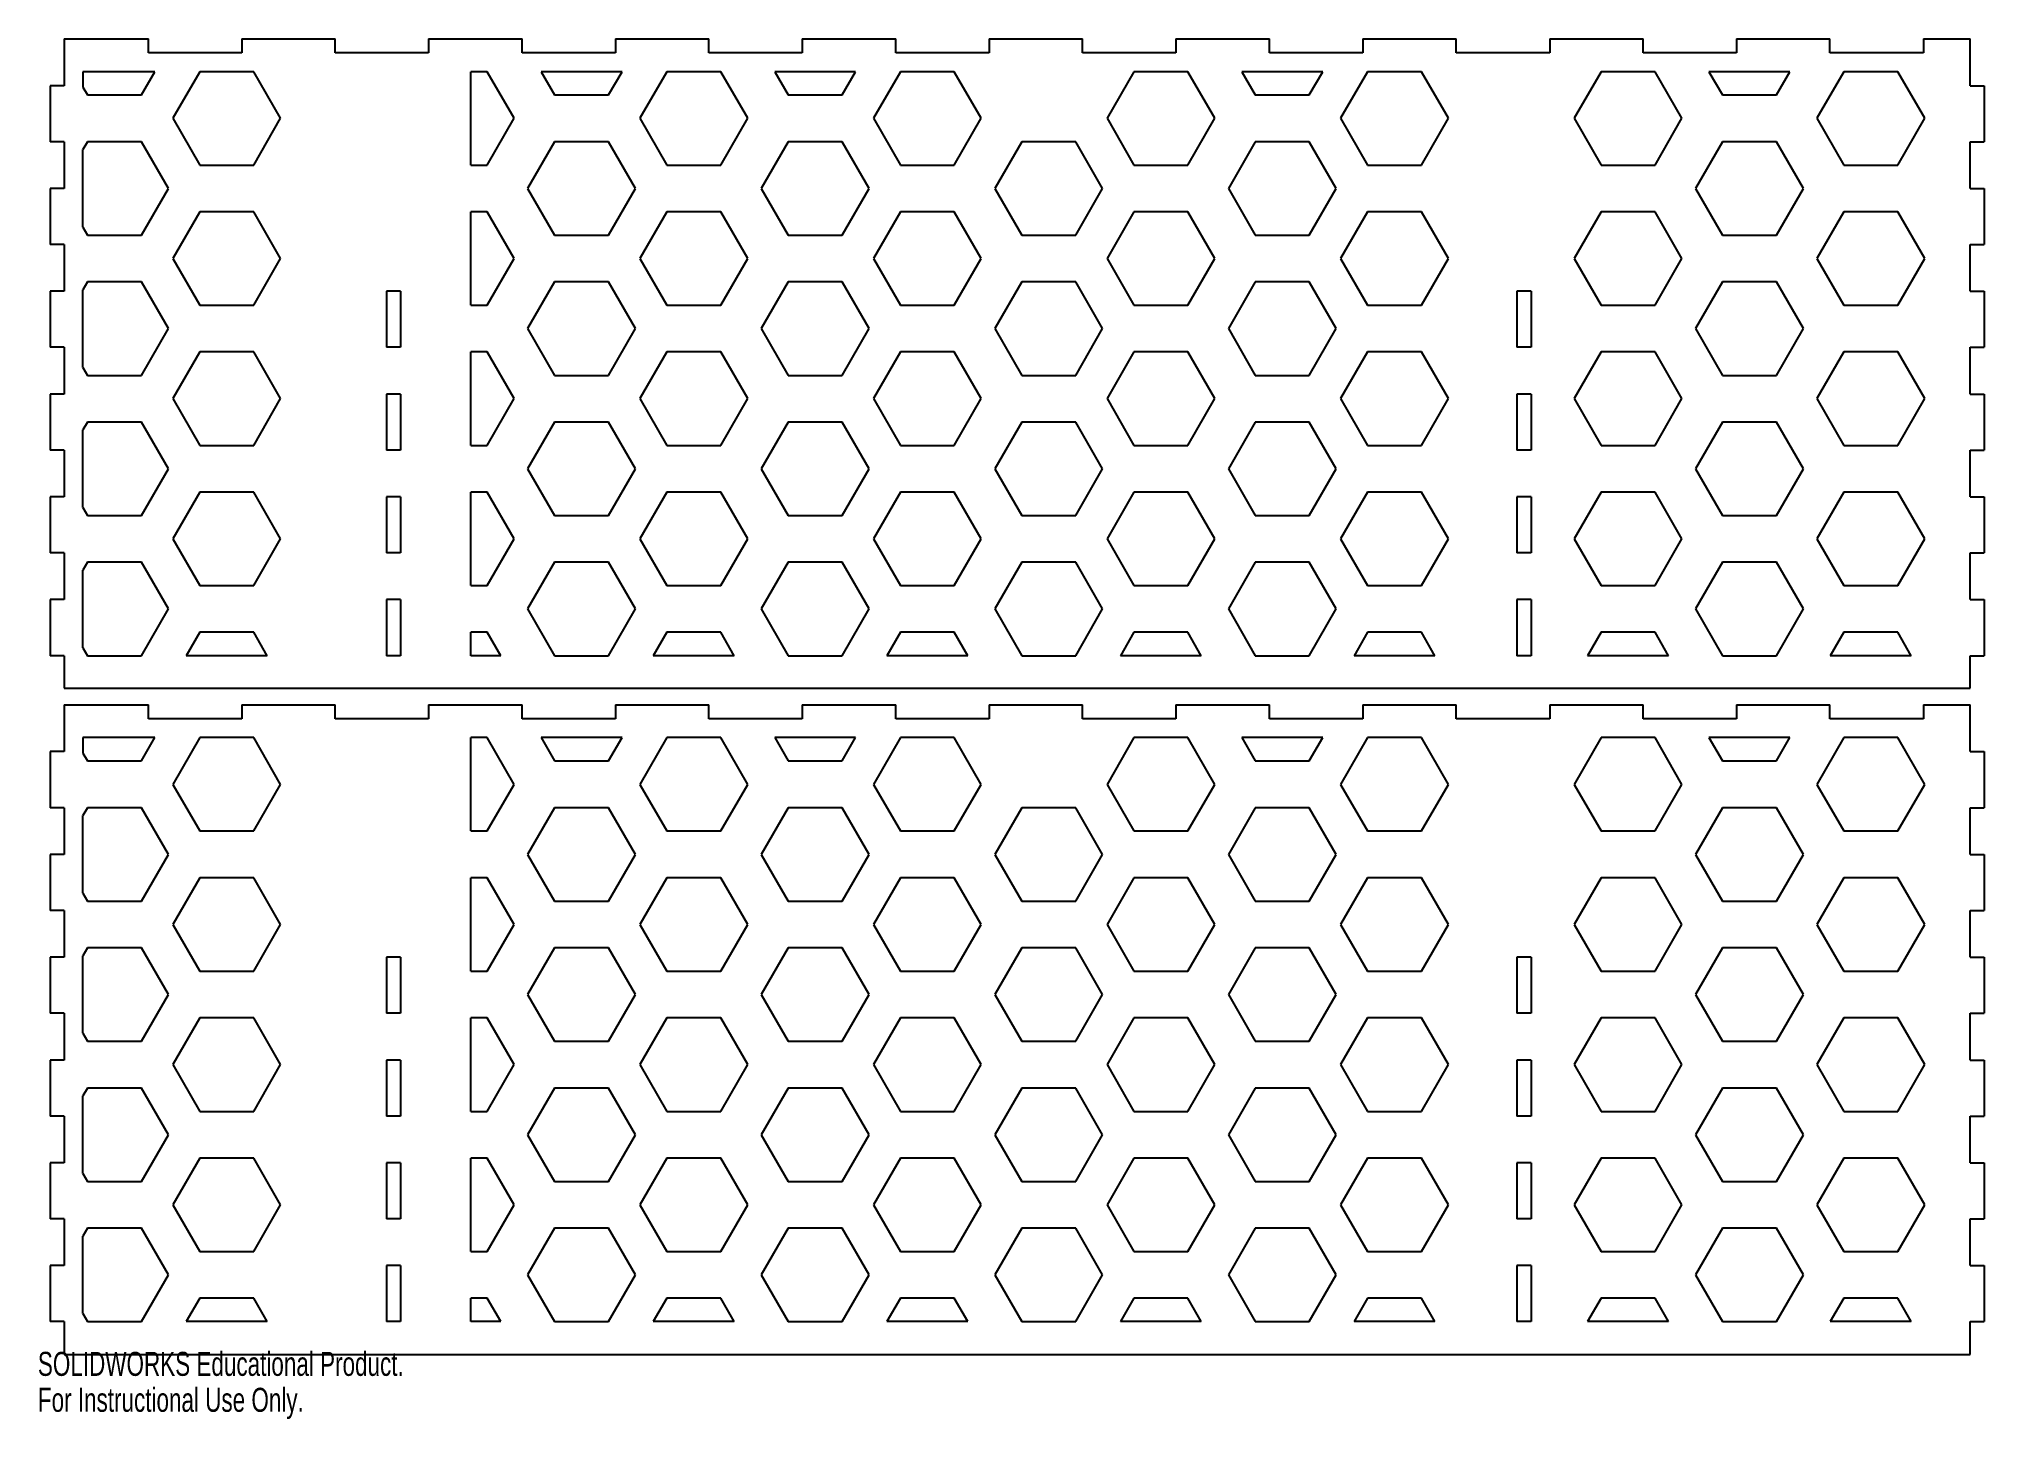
# Model space of a CAD drawing. Header units: inches. Extents: x 0 to 16.4, y 0 to 11.6.
import ezdxf

# ---------------------------------------------------------------- set-up
doc = ezdxf.new("R2010")
doc.units = ezdxf.units.IN
doc.header["$MEASUREMENT"] = 0
doc.styles.add('SLDTEXTSTYLE0', font='TXT', dxfattribs={"width": 0.7})

msp = doc.modelspace()

# ---------------------------------------------------------------- linework, layer by layer
at = {"color": 7, "linetype": 'Continuous', "lineweight": 25}
for p, q in [((0.222, 11.627), (0.222, 11.233)), ((0.222, 11.627), (0.931, 11.627)), ((0.931, 11.509), (0.931, 11.627)), ((1.718, 11.509), (0.931, 11.509)), ((1.718, 11.627), (1.718, 11.509)), ((1.718, 11.627), (2.506, 11.627)), ((2.506, 11.509), (2.506, 11.627)), ((3.293, 11.509), (2.506, 11.509)), ((3.293, 11.627), (3.293, 11.509)), ((3.293, 11.627), (4.081, 11.627)), ((4.081, 11.509), (4.081, 11.627)), ((4.868, 11.509), (4.081, 11.509)), ((4.868, 11.627), (4.868, 11.509)), ((4.868, 11.627), (5.655, 11.627)), ((5.655, 11.509), (5.655, 11.627)), ((6.443, 11.509), (5.655, 11.509)), ((6.443, 11.627), (6.443, 11.509)), ((6.443, 11.627), (7.23, 11.627)), ((7.23, 11.509), (7.23, 11.627)), ((8.018, 11.509), (7.23, 11.509)), ((8.018, 11.627), (8.018, 11.509)), ((8.018, 11.627), (8.805, 11.627)), ((8.805, 11.509), (8.805, 11.627)), ((9.592, 11.509), (8.805, 11.509)), ((9.592, 11.627), (9.592, 11.509)), ((9.592, 11.627), (10.38, 11.627)), ((10.38, 11.509), (10.38, 11.627)), ((11.167, 11.509), (10.38, 11.509)), ((11.167, 11.627), (11.167, 11.509)), ((11.167, 11.627), (11.955, 11.627)), ((11.955, 11.509), (11.955, 11.627)), ((12.742, 11.509), (11.955, 11.509)), ((12.742, 11.627), (12.742, 11.509)), ((12.742, 11.627), (13.529, 11.627)), ((13.529, 11.509), (13.529, 11.627)), ((14.317, 11.509), (13.529, 11.509)), ((14.317, 11.627), (14.317, 11.509)), ((14.317, 11.627), (15.104, 11.627)), ((15.104, 11.509), (15.104, 11.627)), ((15.892, 11.509), (15.104, 11.509)), ((15.892, 11.627), (15.892, 11.509)), ((15.892, 11.627), (16.285, 11.627)), ((16.285, 11.233), (16.285, 11.627)), ((0.987, 11.351), (0.38, 11.351)), ((0.38, 11.351), (0.38, 11.221)), ((0.873, 11.155), (0.987, 11.351)), ((1.364, 11.351), (1.137, 10.958)), ((1.819, 11.351), (1.364, 11.351)), ((2.046, 10.958), (1.819, 11.351)), ((3.787, 11.351), (3.648, 11.351)), ((3.648, 10.564), (3.648, 11.351)), ((4.014, 10.958), (3.787, 11.351)), ((4.242, 11.351), (4.355, 11.155)), ((4.924, 11.351), (4.242, 11.351)), ((4.81, 11.155), (4.924, 11.351)), ((5.301, 11.351), (5.074, 10.958)), ((5.756, 11.351), (5.301, 11.351)), ((5.983, 10.958), (5.756, 11.351)), ((6.21, 11.351), (6.324, 11.155)), ((6.892, 11.351), (6.21, 11.351)), ((6.779, 11.155), (6.892, 11.351)), ((7.27, 11.351), (7.042, 10.958)), ((7.724, 11.351), (7.27, 11.351)), ((7.951, 10.958), (7.724, 11.351)), ((9.238, 11.351), (9.011, 10.958)), ((9.693, 11.351), (9.238, 11.351)), ((9.92, 10.958), (9.693, 11.351)), ((10.829, 11.351), (10.147, 11.351)), ((10.147, 11.351), (10.261, 11.155)), ((10.716, 11.155), (10.829, 11.351)), ((11.207, 11.351), (10.979, 10.958)), ((11.661, 11.351), (11.207, 11.351)), ((11.889, 10.958), (11.661, 11.351)), ((13.175, 11.351), (12.948, 10.958)), ((13.63, 11.351), (13.175, 11.351)), ((13.857, 10.958), (13.63, 11.351)), ((14.084, 11.351), (14.198, 11.155)), ((14.766, 11.351), (14.084, 11.351)), ((14.653, 11.155), (14.766, 11.351)), ((15.221, 11.351), (14.994, 10.958)), ((15.675, 11.351), (15.221, 11.351)), ((15.903, 10.958), (15.675, 11.351)), ((0.104, 11.233), (0.104, 10.761)), ((0.222, 11.233), (0.104, 11.233)), ((0.38, 11.221), (0.418, 11.155)), ((0.418, 11.155), (0.873, 11.155)), ((4.355, 11.155), (4.81, 11.155)), ((6.324, 11.155), (6.779, 11.155)), ((10.261, 11.155), (10.716, 11.155)), ((14.198, 11.155), (14.653, 11.155)), ((16.285, 11.233), (16.403, 11.233)), ((16.403, 11.233), (16.403, 10.761)), ((1.137, 10.958), (1.364, 10.564)), ((1.819, 10.564), (2.046, 10.958)), ((3.787, 10.564), (4.014, 10.958)), ((5.074, 10.958), (5.301, 10.564)), ((5.756, 10.564), (5.983, 10.958)), ((7.042, 10.958), (7.27, 10.564)), ((7.724, 10.564), (7.951, 10.958)), ((9.011, 10.958), (9.238, 10.564)), ((9.693, 10.564), (9.92, 10.958)), ((10.979, 10.958), (11.207, 10.564)), ((11.661, 10.564), (11.889, 10.958)), ((12.948, 10.958), (13.175, 10.564)), ((13.63, 10.564), (13.857, 10.958)), ((14.994, 10.958), (15.221, 10.564)), ((15.675, 10.564), (15.903, 10.958)), ((0.222, 10.761), (0.104, 10.761)), ((0.222, 10.761), (0.222, 10.367)), ((0.418, 10.761), (0.38, 10.694)), ((0.38, 10.04), (0.38, 10.694)), ((0.873, 10.761), (0.418, 10.761)), ((1.1, 10.367), (0.873, 10.761)), ((4.355, 10.761), (4.128, 10.367)), ((4.81, 10.761), (4.355, 10.761)), ((5.037, 10.367), (4.81, 10.761)), ((6.324, 10.761), (6.097, 10.367)), ((6.779, 10.761), (6.324, 10.761)), ((7.006, 10.367), (6.779, 10.761)), ((8.292, 10.761), (8.065, 10.367)), ((8.747, 10.761), (8.292, 10.761)), ((8.974, 10.367), (8.747, 10.761)), ((10.261, 10.761), (10.034, 10.367)), ((10.716, 10.761), (10.261, 10.761)), ((10.943, 10.367), (10.716, 10.761)), ((14.198, 10.761), (13.971, 10.367)), ((14.653, 10.761), (14.198, 10.761)), ((14.88, 10.367), (14.653, 10.761)), ((16.285, 10.761), (16.403, 10.761)), ((16.285, 10.367), (16.285, 10.761)), ((1.364, 10.564), (1.819, 10.564)), ((3.648, 10.564), (3.787, 10.564)), ((5.301, 10.564), (5.756, 10.564)), ((7.27, 10.564), (7.724, 10.564)), ((9.238, 10.564), (9.693, 10.564)), ((11.207, 10.564), (11.661, 10.564)), ((13.175, 10.564), (13.63, 10.564)), ((15.221, 10.564), (15.675, 10.564)), ((0.104, 10.367), (0.104, 9.895)), ((0.222, 10.367), (0.104, 10.367)), ((0.873, 9.974), (1.1, 10.367)), ((4.128, 10.367), (4.355, 9.974)), ((4.81, 9.974), (5.037, 10.367)), ((6.097, 10.367), (6.324, 9.974)), ((6.779, 9.974), (7.006, 10.367)), ((8.065, 10.367), (8.292, 9.974)), ((8.747, 9.974), (8.974, 10.367)), ((10.034, 10.367), (10.261, 9.974)), ((10.716, 9.974), (10.943, 10.367)), ((13.971, 10.367), (14.198, 9.974)), ((14.653, 9.974), (14.88, 10.367)), ((16.285, 10.367), (16.403, 10.367)), ((16.403, 10.367), (16.403, 9.895)), ((1.364, 10.17), (1.137, 9.777)), ((1.819, 10.17), (1.364, 10.17)), ((2.046, 9.777), (1.819, 10.17)), ((3.787, 10.17), (3.648, 10.17)), ((3.648, 9.383), (3.648, 10.17)), ((4.014, 9.777), (3.787, 10.17)), ((5.301, 10.17), (5.074, 9.777)), ((5.756, 10.17), (5.301, 10.17)), ((5.983, 9.777), (5.756, 10.17)), ((7.27, 10.17), (7.042, 9.777)), ((7.724, 10.17), (7.27, 10.17)), ((7.951, 9.777), (7.724, 10.17)), ((9.238, 10.17), (9.011, 9.777)), ((9.693, 10.17), (9.238, 10.17)), ((9.92, 9.777), (9.693, 10.17)), ((11.207, 10.17), (10.979, 9.777)), ((11.661, 10.17), (11.207, 10.17)), ((11.889, 9.777), (11.661, 10.17)), ((13.175, 10.17), (12.948, 9.777)), ((13.63, 10.17), (13.175, 10.17)), ((13.857, 9.777), (13.63, 10.17)), ((15.221, 10.17), (14.994, 9.777)), ((15.675, 10.17), (15.221, 10.17)), ((15.903, 9.777), (15.675, 10.17)), ((0.38, 10.04), (0.418, 9.974)), ((0.222, 9.895), (0.104, 9.895)), ((0.222, 9.895), (0.222, 9.501)), ((0.418, 9.974), (0.873, 9.974)), ((4.355, 9.974), (4.81, 9.974)), ((6.324, 9.974), (6.779, 9.974)), ((8.292, 9.974), (8.747, 9.974)), ((10.261, 9.974), (10.716, 9.974)), ((14.198, 9.974), (14.653, 9.974)), ((16.285, 9.895), (16.403, 9.895)), ((16.285, 9.501), (16.285, 9.895)), ((1.137, 9.777), (1.364, 9.383)), ((1.819, 9.383), (2.046, 9.777)), ((3.787, 9.383), (4.014, 9.777)), ((5.074, 9.777), (5.301, 9.383)), ((5.756, 9.383), (5.983, 9.777)), ((7.042, 9.777), (7.27, 9.383)), ((7.724, 9.383), (7.951, 9.777)), ((9.011, 9.777), (9.238, 9.383)), ((9.693, 9.383), (9.92, 9.777)), ((10.979, 9.777), (11.207, 9.383)), ((11.661, 9.383), (11.889, 9.777)), ((12.948, 9.777), (13.175, 9.383)), ((13.63, 9.383), (13.857, 9.777)), ((14.994, 9.777), (15.221, 9.383)), ((15.675, 9.383), (15.903, 9.777)), ((0.418, 9.58), (0.38, 9.513)), ((0.38, 8.859), (0.38, 9.513)), ((0.873, 9.58), (0.418, 9.58)), ((1.1, 9.186), (0.873, 9.58)), ((4.355, 9.58), (4.128, 9.186)), ((4.81, 9.58), (4.355, 9.58)), ((5.037, 9.186), (4.81, 9.58)), ((6.324, 9.58), (6.097, 9.186)), ((6.779, 9.58), (6.324, 9.58)), ((7.006, 9.186), (6.779, 9.58)), ((8.292, 9.58), (8.065, 9.186)), ((8.747, 9.58), (8.292, 9.58)), ((8.974, 9.186), (8.747, 9.58)), ((10.261, 9.58), (10.034, 9.186)), ((10.716, 9.58), (10.261, 9.58)), ((10.943, 9.186), (10.716, 9.58)), ((14.198, 9.58), (13.971, 9.186)), ((14.653, 9.58), (14.198, 9.58)), ((14.88, 9.186), (14.653, 9.58)), ((0.104, 9.501), (0.104, 9.029)), ((0.222, 9.501), (0.104, 9.501)), ((1.364, 9.383), (1.819, 9.383)), ((3.057, 9.501), (2.939, 9.501)), ((2.939, 9.501), (2.939, 9.029)), ((3.057, 9.501), (3.057, 9.029)), ((3.648, 9.383), (3.787, 9.383)), ((5.301, 9.383), (5.756, 9.383)), ((7.27, 9.383), (7.724, 9.383)), ((9.238, 9.383), (9.693, 9.383)), ((11.207, 9.383), (11.661, 9.383)), ((12.466, 9.501), (12.466, 9.029)), ((12.585, 9.501), (12.466, 9.501)), ((12.585, 9.501), (12.585, 9.029)), ((13.175, 9.383), (13.63, 9.383)), ((15.221, 9.383), (15.675, 9.383)), ((16.285, 9.501), (16.403, 9.501)), ((16.403, 9.501), (16.403, 9.029)), ((0.873, 8.792), (1.1, 9.186)), ((4.128, 9.186), (4.355, 8.792)), ((4.81, 8.792), (5.037, 9.186)), ((6.097, 9.186), (6.324, 8.792)), ((6.779, 8.792), (7.006, 9.186)), ((8.065, 9.186), (8.292, 8.792)), ((8.747, 8.792), (8.974, 9.186)), ((10.034, 9.186), (10.261, 8.792)), ((10.716, 8.792), (10.943, 9.186)), ((13.971, 9.186), (14.198, 8.792)), ((14.653, 8.792), (14.88, 9.186)), ((0.222, 9.029), (0.104, 9.029)), ((0.222, 9.029), (0.222, 8.635)), ((3.057, 9.029), (2.939, 9.029)), ((12.585, 9.029), (12.466, 9.029)), ((16.285, 9.029), (16.403, 9.029)), ((16.285, 8.635), (16.285, 9.029)), ((0.38, 8.859), (0.418, 8.792)), ((1.364, 8.989), (1.137, 8.596)), ((1.819, 8.989), (1.364, 8.989)), ((2.046, 8.596), (1.819, 8.989)), ((3.787, 8.989), (3.648, 8.989)), ((3.648, 8.202), (3.648, 8.989)), ((4.014, 8.596), (3.787, 8.989)), ((5.301, 8.989), (5.074, 8.596)), ((5.756, 8.989), (5.301, 8.989)), ((5.983, 8.596), (5.756, 8.989)), ((7.27, 8.989), (7.042, 8.596)), ((7.724, 8.989), (7.27, 8.989)), ((7.951, 8.596), (7.724, 8.989)), ((9.238, 8.989), (9.011, 8.596)), ((9.693, 8.989), (9.238, 8.989)), ((9.92, 8.596), (9.693, 8.989)), ((11.207, 8.989), (10.979, 8.596)), ((11.661, 8.989), (11.207, 8.989)), ((11.889, 8.596), (11.661, 8.989)), ((13.175, 8.989), (12.948, 8.596)), ((13.63, 8.989), (13.175, 8.989)), ((13.857, 8.596), (13.63, 8.989)), ((15.221, 8.989), (14.994, 8.596)), ((15.675, 8.989), (15.221, 8.989)), ((15.903, 8.596), (15.675, 8.989)), ((0.418, 8.792), (0.873, 8.792)), ((4.355, 8.792), (4.81, 8.792)), ((6.324, 8.792), (6.779, 8.792)), ((8.292, 8.792), (8.747, 8.792)), ((10.261, 8.792), (10.716, 8.792)), ((14.198, 8.792), (14.653, 8.792)), ((0.104, 8.635), (0.104, 8.162)), ((0.222, 8.635), (0.104, 8.635)), ((1.137, 8.596), (1.364, 8.202)), ((1.819, 8.202), (2.046, 8.596)), ((3.057, 8.635), (2.939, 8.635)), ((2.939, 8.635), (2.939, 8.162)), ((3.057, 8.635), (3.057, 8.162)), ((3.787, 8.202), (4.014, 8.596)), ((5.074, 8.596), (5.301, 8.202)), ((5.756, 8.202), (5.983, 8.596)), ((7.042, 8.596), (7.27, 8.202)), ((7.724, 8.202), (7.951, 8.596)), ((9.011, 8.596), (9.238, 8.202)), ((9.693, 8.202), (9.92, 8.596)), ((10.979, 8.596), (11.207, 8.202)), ((11.661, 8.202), (11.889, 8.596)), ((12.466, 8.635), (12.466, 8.162)), ((12.585, 8.635), (12.466, 8.635)), ((12.585, 8.635), (12.585, 8.162)), ((12.948, 8.596), (13.175, 8.202)), ((13.63, 8.202), (13.857, 8.596)), ((14.994, 8.596), (15.221, 8.202)), ((15.675, 8.202), (15.903, 8.596)), ((16.285, 8.635), (16.403, 8.635)), ((16.403, 8.635), (16.403, 8.162)), ((0.418, 8.399), (0.38, 8.332)), ((0.873, 8.399), (0.418, 8.399)), ((1.1, 8.005), (0.873, 8.399)), ((4.355, 8.399), (4.128, 8.005)), ((4.81, 8.399), (4.355, 8.399)), ((5.037, 8.005), (4.81, 8.399)), ((6.324, 8.399), (6.097, 8.005)), ((6.779, 8.399), (6.324, 8.399)), ((7.006, 8.005), (6.779, 8.399)), ((8.292, 8.399), (8.065, 8.005)), ((8.747, 8.399), (8.292, 8.399)), ((8.974, 8.005), (8.747, 8.399)), ((10.261, 8.399), (10.034, 8.005)), ((10.716, 8.399), (10.261, 8.399)), ((10.943, 8.005), (10.716, 8.399)), ((14.198, 8.399), (13.971, 8.005)), ((14.653, 8.399), (14.198, 8.399)), ((14.88, 8.005), (14.653, 8.399)), ((0.38, 7.678), (0.38, 8.332)), ((1.364, 8.202), (1.819, 8.202)), ((3.648, 8.202), (3.787, 8.202)), ((5.301, 8.202), (5.756, 8.202)), ((7.27, 8.202), (7.724, 8.202)), ((9.238, 8.202), (9.693, 8.202)), ((11.207, 8.202), (11.661, 8.202)), ((13.175, 8.202), (13.63, 8.202)), ((15.221, 8.202), (15.675, 8.202)), ((0.222, 8.162), (0.104, 8.162)), ((0.222, 8.162), (0.222, 7.769)), ((3.057, 8.162), (2.939, 8.162)), ((12.585, 8.162), (12.466, 8.162)), ((16.285, 8.162), (16.403, 8.162)), ((16.285, 7.769), (16.285, 8.162)), ((0.873, 7.611), (1.1, 8.005)), ((4.128, 8.005), (4.355, 7.611)), ((4.81, 7.611), (5.037, 8.005)), ((6.097, 8.005), (6.324, 7.611)), ((6.779, 7.611), (7.006, 8.005)), ((8.065, 8.005), (8.292, 7.611)), ((8.747, 7.611), (8.974, 8.005)), ((10.034, 8.005), (10.261, 7.611)), ((10.716, 7.611), (10.943, 8.005)), ((13.971, 8.005), (14.198, 7.611)), ((14.653, 7.611), (14.88, 8.005)), ((0.104, 7.769), (0.104, 7.296)), ((0.222, 7.769), (0.104, 7.769)), ((1.364, 7.808), (1.137, 7.414)), ((1.819, 7.808), (1.364, 7.808)), ((2.046, 7.414), (1.819, 7.808)), ((3.057, 7.769), (2.939, 7.769)), ((2.939, 7.769), (2.939, 7.296)), ((3.057, 7.769), (3.057, 7.296)), ((3.787, 7.808), (3.648, 7.808)), ((3.648, 7.021), (3.648, 7.808)), ((4.014, 7.414), (3.787, 7.808)), ((5.301, 7.808), (5.074, 7.414)), ((5.756, 7.808), (5.301, 7.808)), ((5.983, 7.414), (5.756, 7.808)), ((7.27, 7.808), (7.042, 7.414)), ((7.724, 7.808), (7.27, 7.808)), ((7.951, 7.414), (7.724, 7.808)), ((9.238, 7.808), (9.011, 7.414)), ((9.693, 7.808), (9.238, 7.808)), ((9.92, 7.414), (9.693, 7.808)), ((11.207, 7.808), (10.979, 7.414)), ((11.661, 7.808), (11.207, 7.808)), ((11.889, 7.414), (11.661, 7.808)), ((12.466, 7.769), (12.466, 7.296)), ((12.585, 7.769), (12.466, 7.769)), ((12.585, 7.769), (12.585, 7.296)), ((13.175, 7.808), (12.948, 7.414)), ((13.63, 7.808), (13.175, 7.808)), ((13.857, 7.414), (13.63, 7.808)), ((15.221, 7.808), (14.994, 7.414)), ((15.675, 7.808), (15.221, 7.808)), ((15.903, 7.414), (15.675, 7.808)), ((16.285, 7.769), (16.403, 7.769)), ((16.403, 7.769), (16.403, 7.296)), ((0.38, 7.678), (0.418, 7.611)), ((0.418, 7.611), (0.873, 7.611)), ((4.355, 7.611), (4.81, 7.611)), ((6.324, 7.611), (6.779, 7.611)), ((8.292, 7.611), (8.747, 7.611)), ((10.261, 7.611), (10.716, 7.611)), ((14.198, 7.611), (14.653, 7.611)), ((1.137, 7.414), (1.364, 7.021)), ((1.819, 7.021), (2.046, 7.414)), ((3.787, 7.021), (4.014, 7.414)), ((5.074, 7.414), (5.301, 7.021)), ((5.756, 7.021), (5.983, 7.414)), ((7.042, 7.414), (7.27, 7.021)), ((7.724, 7.021), (7.951, 7.414)), ((9.011, 7.414), (9.238, 7.021)), ((9.693, 7.021), (9.92, 7.414)), ((10.979, 7.414), (11.207, 7.021)), ((11.661, 7.021), (11.889, 7.414)), ((12.948, 7.414), (13.175, 7.021)), ((13.63, 7.021), (13.857, 7.414)), ((14.994, 7.414), (15.221, 7.021)), ((15.675, 7.021), (15.903, 7.414)), ((0.222, 7.296), (0.104, 7.296)), ((0.222, 7.296), (0.222, 6.903)), ((0.418, 7.218), (0.38, 7.151)), ((0.873, 7.218), (0.418, 7.218)), ((1.1, 6.824), (0.873, 7.218)), ((3.057, 7.296), (2.939, 7.296)), ((4.355, 7.218), (4.128, 6.824)), ((4.81, 7.218), (4.355, 7.218)), ((5.037, 6.824), (4.81, 7.218)), ((6.324, 7.218), (6.097, 6.824)), ((6.779, 7.218), (6.324, 7.218)), ((7.006, 6.824), (6.779, 7.218)), ((8.292, 7.218), (8.065, 6.824)), ((8.747, 7.218), (8.292, 7.218)), ((8.974, 6.824), (8.747, 7.218)), ((10.261, 7.218), (10.034, 6.824)), ((10.716, 7.218), (10.261, 7.218)), ((10.943, 6.824), (10.716, 7.218)), ((12.585, 7.296), (12.466, 7.296)), ((14.198, 7.218), (13.971, 6.824)), ((14.653, 7.218), (14.198, 7.218)), ((14.88, 6.824), (14.653, 7.218)), ((16.285, 7.296), (16.403, 7.296)), ((16.285, 6.903), (16.285, 7.296)), ((0.38, 6.497), (0.38, 7.151)), ((0.104, 6.903), (0.104, 6.43)), ((0.222, 6.903), (0.104, 6.903)), ((1.364, 7.021), (1.819, 7.021)), ((3.057, 6.903), (2.939, 6.903)), ((2.939, 6.903), (2.939, 6.43)), ((3.057, 6.903), (3.057, 6.43)), ((3.648, 7.021), (3.787, 7.021)), ((5.301, 7.021), (5.756, 7.021)), ((7.27, 7.021), (7.724, 7.021)), ((9.238, 7.021), (9.693, 7.021)), ((11.207, 7.021), (11.661, 7.021)), ((12.466, 6.903), (12.466, 6.43)), ((12.585, 6.903), (12.466, 6.903)), ((12.585, 6.903), (12.585, 6.43)), ((13.175, 7.021), (13.63, 7.021)), ((15.221, 7.021), (15.675, 7.021)), ((16.285, 6.903), (16.403, 6.903)), ((16.403, 6.903), (16.403, 6.43)), ((0.873, 6.43), (1.1, 6.824)), ((4.128, 6.824), (4.355, 6.43)), ((4.81, 6.43), (5.037, 6.824)), ((6.097, 6.824), (6.324, 6.43)), ((6.779, 6.43), (7.006, 6.824)), ((8.065, 6.824), (8.292, 6.43)), ((8.747, 6.43), (8.974, 6.824)), ((10.034, 6.824), (10.261, 6.43)), ((10.716, 6.43), (10.943, 6.824)), ((13.971, 6.824), (14.198, 6.43)), ((14.653, 6.43), (14.88, 6.824)), ((1.364, 6.627), (1.25, 6.43)), ((1.819, 6.627), (1.364, 6.627)), ((1.932, 6.43), (1.819, 6.627)), ((3.787, 6.627), (3.648, 6.627)), ((3.648, 6.43), (3.648, 6.627)), ((3.901, 6.43), (3.787, 6.627)), ((5.301, 6.627), (5.187, 6.43)), ((5.756, 6.627), (5.301, 6.627)), ((5.869, 6.43), (5.756, 6.627)), ((7.27, 6.627), (7.156, 6.43)), ((7.724, 6.627), (7.27, 6.627)), ((7.838, 6.43), (7.724, 6.627)), ((9.238, 6.627), (9.124, 6.43)), ((9.693, 6.627), (9.238, 6.627)), ((9.806, 6.43), (9.693, 6.627)), ((11.207, 6.627), (11.093, 6.43)), ((11.661, 6.627), (11.207, 6.627)), ((11.775, 6.43), (11.661, 6.627)), ((13.175, 6.627), (13.061, 6.43)), ((13.63, 6.627), (13.175, 6.627)), ((13.743, 6.43), (13.63, 6.627)), ((15.221, 6.627), (15.107, 6.43)), ((15.675, 6.627), (15.221, 6.627)), ((15.789, 6.43), (15.675, 6.627)), ((0.222, 6.43), (0.104, 6.43)), ((0.222, 6.43), (0.222, 6.155)), ((0.38, 6.497), (0.418, 6.43)), ((0.418, 6.43), (0.873, 6.43)), ((1.932, 6.43), (1.25, 6.43)), ((3.057, 6.43), (2.939, 6.43)), ((3.901, 6.43), (3.648, 6.43)), ((4.355, 6.43), (4.81, 6.43)), ((5.869, 6.43), (5.187, 6.43)), ((6.324, 6.43), (6.779, 6.43)), ((7.838, 6.43), (7.156, 6.43)), ((8.292, 6.43), (8.747, 6.43)), ((9.806, 6.43), (9.124, 6.43)), ((10.261, 6.43), (10.716, 6.43)), ((11.775, 6.43), (11.093, 6.43)), ((12.585, 6.43), (12.466, 6.43)), ((13.743, 6.43), (13.061, 6.43)), ((14.198, 6.43), (14.653, 6.43)), ((15.789, 6.43), (15.107, 6.43)), ((16.285, 6.43), (16.403, 6.43)), ((16.285, 6.155), (16.285, 6.43)), ((0.222, 6.155), (16.285, 6.155)), ((0.222, 6.016), (0.222, 5.622)), ((0.222, 6.016), (0.931, 6.016)), ((0.931, 5.897), (0.931, 6.016)), ((1.718, 6.016), (1.718, 5.897)), ((1.718, 6.016), (2.506, 6.016)), ((2.506, 5.897), (2.506, 6.016)), ((3.293, 6.016), (3.293, 5.897)), ((3.293, 6.016), (4.081, 6.016)), ((4.081, 5.897), (4.081, 6.016)), ((4.868, 6.016), (4.868, 5.897)), ((4.868, 6.016), (5.655, 6.016)), ((5.655, 5.897), (5.655, 6.016)), ((6.443, 6.016), (6.443, 5.897)), ((6.443, 6.016), (7.23, 6.016)), ((7.23, 5.897), (7.23, 6.016)), ((8.018, 6.016), (8.018, 5.897)), ((8.018, 6.016), (8.805, 6.016)), ((8.805, 5.897), (8.805, 6.016)), ((9.592, 6.016), (9.592, 5.897)), ((9.592, 6.016), (10.38, 6.016)), ((10.38, 5.897), (10.38, 6.016)), ((11.167, 6.016), (11.167, 5.897)), ((11.167, 6.016), (11.955, 6.016)), ((11.955, 5.897), (11.955, 6.016)), ((12.742, 6.016), (12.742, 5.897)), ((12.742, 6.016), (13.529, 6.016)), ((13.529, 5.897), (13.529, 6.016)), ((14.317, 6.016), (14.317, 5.897)), ((14.317, 6.016), (15.104, 6.016)), ((15.104, 5.897), (15.104, 6.016)), ((15.892, 6.016), (15.892, 5.897)), ((15.892, 6.016), (16.285, 6.016)), ((16.285, 5.622), (16.285, 6.016)), ((0.987, 5.74), (0.38, 5.74)), ((0.38, 5.74), (0.38, 5.61)), ((0.873, 5.543), (0.987, 5.74)), ((1.718, 5.897), (0.931, 5.897)), ((1.364, 5.74), (1.137, 5.346)), ((1.819, 5.74), (1.364, 5.74)), ((2.046, 5.346), (1.819, 5.74)), ((3.293, 5.897), (2.506, 5.897)), ((3.787, 5.74), (3.648, 5.74)), ((3.648, 4.953), (3.648, 5.74)), ((4.014, 5.346), (3.787, 5.74)), ((4.868, 5.897), (4.081, 5.897)), ((4.242, 5.74), (4.355, 5.543)), ((4.924, 5.74), (4.242, 5.74)), ((4.81, 5.543), (4.924, 5.74)), ((5.301, 5.74), (5.074, 5.346)), ((5.756, 5.74), (5.301, 5.74)), ((6.443, 5.897), (5.655, 5.897)), ((5.983, 5.346), (5.756, 5.74)), ((6.21, 5.74), (6.324, 5.543)), ((6.892, 5.74), (6.21, 5.74)), ((6.779, 5.543), (6.892, 5.74)), ((7.27, 5.74), (7.042, 5.346)), ((8.018, 5.897), (7.23, 5.897)), ((7.724, 5.74), (7.27, 5.74)), ((7.951, 5.346), (7.724, 5.74)), ((9.592, 5.897), (8.805, 5.897)), ((9.238, 5.74), (9.011, 5.346)), ((9.693, 5.74), (9.238, 5.74)), ((9.92, 5.346), (9.693, 5.74)), ((10.829, 5.74), (10.147, 5.74)), ((10.147, 5.74), (10.261, 5.543)), ((11.167, 5.897), (10.38, 5.897)), ((10.716, 5.543), (10.829, 5.74)), ((11.207, 5.74), (10.979, 5.346)), ((11.661, 5.74), (11.207, 5.74)), ((11.889, 5.346), (11.661, 5.74)), ((12.742, 5.897), (11.955, 5.897)), ((13.175, 5.74), (12.948, 5.346)), ((13.63, 5.74), (13.175, 5.74)), ((14.317, 5.897), (13.529, 5.897)), ((13.857, 5.346), (13.63, 5.74)), ((14.084, 5.74), (14.198, 5.543)), ((14.766, 5.74), (14.084, 5.74)), ((14.653, 5.543), (14.766, 5.74)), ((15.221, 5.74), (14.994, 5.346)), ((15.892, 5.897), (15.104, 5.897)), ((15.675, 5.74), (15.221, 5.74)), ((15.903, 5.346), (15.675, 5.74)), ((0.104, 5.622), (0.104, 5.149)), ((0.222, 5.622), (0.104, 5.622)), ((0.38, 5.61), (0.418, 5.543)), ((16.285, 5.622), (16.403, 5.622)), ((16.403, 5.622), (16.403, 5.149)), ((0.418, 5.543), (0.873, 5.543)), ((4.355, 5.543), (4.81, 5.543)), ((6.324, 5.543), (6.779, 5.543)), ((10.261, 5.543), (10.716, 5.543)), ((14.198, 5.543), (14.653, 5.543)), ((1.137, 5.346), (1.364, 4.953)), ((1.819, 4.953), (2.046, 5.346)), ((3.787, 4.953), (4.014, 5.346)), ((5.074, 5.346), (5.301, 4.953)), ((5.756, 4.953), (5.983, 5.346)), ((7.042, 5.346), (7.27, 4.953)), ((7.724, 4.953), (7.951, 5.346)), ((9.011, 5.346), (9.238, 4.953)), ((9.693, 4.953), (9.92, 5.346)), ((10.979, 5.346), (11.207, 4.953)), ((11.661, 4.953), (11.889, 5.346)), ((12.948, 5.346), (13.175, 4.953)), ((13.63, 4.953), (13.857, 5.346)), ((14.994, 5.346), (15.221, 4.953)), ((15.675, 4.953), (15.903, 5.346)), ((0.222, 5.149), (0.104, 5.149)), ((0.222, 5.149), (0.222, 4.756)), ((0.418, 5.149), (0.38, 5.083)), ((0.38, 4.429), (0.38, 5.083)), ((0.873, 5.149), (0.418, 5.149)), ((1.1, 4.756), (0.873, 5.149)), ((4.355, 5.149), (4.128, 4.756)), ((4.81, 5.149), (4.355, 5.149)), ((5.037, 4.756), (4.81, 5.149)), ((6.324, 5.149), (6.097, 4.756)), ((6.779, 5.149), (6.324, 5.149)), ((7.006, 4.756), (6.779, 5.149)), ((8.292, 5.149), (8.065, 4.756)), ((8.747, 5.149), (8.292, 5.149)), ((8.974, 4.756), (8.747, 5.149)), ((10.261, 5.149), (10.034, 4.756)), ((10.716, 5.149), (10.261, 5.149)), ((10.943, 4.756), (10.716, 5.149)), ((14.198, 5.149), (13.971, 4.756)), ((14.653, 5.149), (14.198, 5.149)), ((14.88, 4.756), (14.653, 5.149)), ((16.285, 5.149), (16.403, 5.149)), ((16.285, 4.756), (16.285, 5.149)), ((1.364, 4.953), (1.819, 4.953)), ((3.648, 4.953), (3.787, 4.953)), ((5.301, 4.953), (5.756, 4.953)), ((7.27, 4.953), (7.724, 4.953)), ((9.238, 4.953), (9.693, 4.953)), ((11.207, 4.953), (11.661, 4.953)), ((13.175, 4.953), (13.63, 4.953)), ((15.221, 4.953), (15.675, 4.953)), ((0.104, 4.756), (0.104, 4.283)), ((0.222, 4.756), (0.104, 4.756)), ((0.873, 4.362), (1.1, 4.756)), ((4.128, 4.756), (4.355, 4.362)), ((4.81, 4.362), (5.037, 4.756)), ((6.097, 4.756), (6.324, 4.362)), ((6.779, 4.362), (7.006, 4.756)), ((8.065, 4.756), (8.292, 4.362)), ((8.747, 4.362), (8.974, 4.756)), ((10.034, 4.756), (10.261, 4.362)), ((10.716, 4.362), (10.943, 4.756)), ((13.971, 4.756), (14.198, 4.362)), ((14.653, 4.362), (14.88, 4.756)), ((16.285, 4.756), (16.403, 4.756)), ((16.403, 4.756), (16.403, 4.283)), ((0.38, 4.429), (0.418, 4.362)), ((1.364, 4.559), (1.137, 4.165)), ((1.819, 4.559), (1.364, 4.559)), ((2.046, 4.165), (1.819, 4.559)), ((3.787, 4.559), (3.648, 4.559)), ((3.648, 3.772), (3.648, 4.559)), ((4.014, 4.165), (3.787, 4.559)), ((5.301, 4.559), (5.074, 4.165)), ((5.756, 4.559), (5.301, 4.559)), ((5.983, 4.165), (5.756, 4.559)), ((7.27, 4.559), (7.042, 4.165)), ((7.724, 4.559), (7.27, 4.559)), ((7.951, 4.165), (7.724, 4.559)), ((9.238, 4.559), (9.011, 4.165)), ((9.693, 4.559), (9.238, 4.559)), ((9.92, 4.165), (9.693, 4.559)), ((11.207, 4.559), (10.979, 4.165)), ((11.661, 4.559), (11.207, 4.559)), ((11.889, 4.165), (11.661, 4.559)), ((13.175, 4.559), (12.948, 4.165)), ((13.63, 4.559), (13.175, 4.559)), ((13.857, 4.165), (13.63, 4.559)), ((15.221, 4.559), (14.994, 4.165)), ((15.675, 4.559), (15.221, 4.559)), ((15.903, 4.165), (15.675, 4.559)), ((0.222, 4.283), (0.104, 4.283)), ((0.222, 4.283), (0.222, 3.89)), ((0.418, 4.362), (0.873, 4.362)), ((4.355, 4.362), (4.81, 4.362)), ((6.324, 4.362), (6.779, 4.362)), ((8.292, 4.362), (8.747, 4.362)), ((10.261, 4.362), (10.716, 4.362)), ((14.198, 4.362), (14.653, 4.362)), ((16.285, 4.283), (16.403, 4.283)), ((16.285, 3.89), (16.285, 4.283)), ((1.137, 4.165), (1.364, 3.772)), ((1.819, 3.772), (2.046, 4.165)), ((3.787, 3.772), (4.014, 4.165)), ((5.074, 4.165), (5.301, 3.772)), ((5.756, 3.772), (5.983, 4.165)), ((7.042, 4.165), (7.27, 3.772)), ((7.724, 3.772), (7.951, 4.165)), ((9.011, 4.165), (9.238, 3.772)), ((9.693, 3.772), (9.92, 4.165)), ((10.979, 4.165), (11.207, 3.772)), ((11.661, 3.772), (11.889, 4.165)), ((12.948, 4.165), (13.175, 3.772)), ((13.63, 3.772), (13.857, 4.165)), ((14.994, 4.165), (15.221, 3.772)), ((15.675, 3.772), (15.903, 4.165)), ((0.418, 3.968), (0.38, 3.901)), ((0.873, 3.968), (0.418, 3.968)), ((1.1, 3.575), (0.873, 3.968)), ((4.355, 3.968), (4.128, 3.575)), ((4.81, 3.968), (4.355, 3.968)), ((5.037, 3.575), (4.81, 3.968)), ((6.324, 3.968), (6.097, 3.575)), ((6.779, 3.968), (6.324, 3.968)), ((7.006, 3.575), (6.779, 3.968)), ((8.292, 3.968), (8.065, 3.575)), ((8.747, 3.968), (8.292, 3.968)), ((8.974, 3.575), (8.747, 3.968)), ((10.261, 3.968), (10.034, 3.575)), ((10.716, 3.968), (10.261, 3.968)), ((10.943, 3.575), (10.716, 3.968)), ((14.198, 3.968), (13.971, 3.575)), ((14.653, 3.968), (14.198, 3.968)), ((14.88, 3.575), (14.653, 3.968)), ((0.104, 3.89), (0.104, 3.417)), ((0.222, 3.89), (0.104, 3.89)), ((0.38, 3.248), (0.38, 3.901)), ((1.364, 3.772), (1.819, 3.772)), ((3.057, 3.89), (2.939, 3.89)), ((2.939, 3.89), (2.939, 3.417)), ((3.057, 3.89), (3.057, 3.417)), ((3.648, 3.772), (3.787, 3.772)), ((5.301, 3.772), (5.756, 3.772)), ((7.27, 3.772), (7.724, 3.772)), ((9.238, 3.772), (9.693, 3.772)), ((11.207, 3.772), (11.661, 3.772)), ((12.466, 3.89), (12.466, 3.417)), ((12.585, 3.89), (12.466, 3.89)), ((12.585, 3.89), (12.585, 3.417)), ((13.175, 3.772), (13.63, 3.772)), ((15.221, 3.772), (15.675, 3.772)), ((16.285, 3.89), (16.403, 3.89)), ((16.403, 3.89), (16.403, 3.417)), ((0.873, 3.181), (1.1, 3.575)), ((4.128, 3.575), (4.355, 3.181)), ((4.81, 3.181), (5.037, 3.575)), ((6.097, 3.575), (6.324, 3.181)), ((6.779, 3.181), (7.006, 3.575)), ((8.065, 3.575), (8.292, 3.181)), ((8.747, 3.181), (8.974, 3.575)), ((10.034, 3.575), (10.261, 3.181)), ((10.716, 3.181), (10.943, 3.575)), ((13.971, 3.575), (14.198, 3.181)), ((14.653, 3.181), (14.88, 3.575)), ((0.222, 3.417), (0.104, 3.417)), ((0.222, 3.417), (0.222, 3.023)), ((1.364, 3.378), (1.137, 2.984)), ((1.819, 3.378), (1.364, 3.378)), ((2.046, 2.984), (1.819, 3.378)), ((3.057, 3.417), (2.939, 3.417)), ((3.787, 3.378), (3.648, 3.378)), ((3.648, 2.59), (3.648, 3.378)), ((4.014, 2.984), (3.787, 3.378)), ((5.301, 3.378), (5.074, 2.984)), ((5.756, 3.378), (5.301, 3.378)), ((5.983, 2.984), (5.756, 3.378)), ((7.27, 3.378), (7.042, 2.984)), ((7.724, 3.378), (7.27, 3.378)), ((7.951, 2.984), (7.724, 3.378)), ((9.238, 3.378), (9.011, 2.984)), ((9.693, 3.378), (9.238, 3.378)), ((9.92, 2.984), (9.693, 3.378)), ((11.207, 3.378), (10.979, 2.984)), ((11.661, 3.378), (11.207, 3.378)), ((11.889, 2.984), (11.661, 3.378)), ((12.585, 3.417), (12.466, 3.417)), ((13.175, 3.378), (12.948, 2.984)), ((13.63, 3.378), (13.175, 3.378)), ((13.857, 2.984), (13.63, 3.378)), ((15.221, 3.378), (14.994, 2.984)), ((15.675, 3.378), (15.221, 3.378)), ((15.903, 2.984), (15.675, 3.378)), ((16.285, 3.417), (16.403, 3.417)), ((16.285, 3.023), (16.285, 3.417)), ((0.38, 3.248), (0.418, 3.181)), ((0.418, 3.181), (0.873, 3.181)), ((4.355, 3.181), (4.81, 3.181)), ((6.324, 3.181), (6.779, 3.181)), ((8.292, 3.181), (8.747, 3.181)), ((10.261, 3.181), (10.716, 3.181)), ((14.198, 3.181), (14.653, 3.181)), ((0.104, 3.023), (0.104, 2.551)), ((0.222, 3.023), (0.104, 3.023)), ((1.137, 2.984), (1.364, 2.59)), ((1.819, 2.59), (2.046, 2.984)), ((3.057, 3.023), (2.939, 3.023)), ((2.939, 3.023), (2.939, 2.551)), ((3.057, 3.023), (3.057, 2.551)), ((3.787, 2.59), (4.014, 2.984)), ((5.074, 2.984), (5.301, 2.59)), ((5.756, 2.59), (5.983, 2.984)), ((7.042, 2.984), (7.27, 2.59)), ((7.724, 2.59), (7.951, 2.984)), ((9.011, 2.984), (9.238, 2.59)), ((9.693, 2.59), (9.92, 2.984)), ((10.979, 2.984), (11.207, 2.59)), ((11.661, 2.59), (11.889, 2.984)), ((12.466, 3.023), (12.466, 2.551)), ((12.585, 3.023), (12.466, 3.023)), ((12.585, 3.023), (12.585, 2.551)), ((12.948, 2.984), (13.175, 2.59)), ((13.63, 2.59), (13.857, 2.984)), ((14.994, 2.984), (15.221, 2.59)), ((15.675, 2.59), (15.903, 2.984)), ((16.285, 3.023), (16.403, 3.023)), ((16.403, 3.023), (16.403, 2.551)), ((0.418, 2.787), (0.38, 2.72)), ((0.873, 2.787), (0.418, 2.787)), ((1.1, 2.394), (0.873, 2.787)), ((4.355, 2.787), (4.128, 2.394)), ((4.81, 2.787), (4.355, 2.787)), ((5.037, 2.394), (4.81, 2.787)), ((6.324, 2.787), (6.097, 2.394)), ((6.779, 2.787), (6.324, 2.787)), ((7.006, 2.394), (6.779, 2.787)), ((8.292, 2.787), (8.065, 2.394)), ((8.747, 2.787), (8.292, 2.787)), ((8.974, 2.394), (8.747, 2.787)), ((10.261, 2.787), (10.034, 2.394)), ((10.716, 2.787), (10.261, 2.787)), ((10.943, 2.394), (10.716, 2.787)), ((14.198, 2.787), (13.971, 2.394)), ((14.653, 2.787), (14.198, 2.787)), ((14.88, 2.394), (14.653, 2.787)), ((0.38, 2.067), (0.38, 2.72)), ((0.222, 2.551), (0.104, 2.551)), ((0.222, 2.551), (0.222, 2.157)), ((1.364, 2.59), (1.819, 2.59)), ((3.057, 2.551), (2.939, 2.551)), ((3.648, 2.59), (3.787, 2.59)), ((5.301, 2.59), (5.756, 2.59)), ((7.27, 2.59), (7.724, 2.59)), ((9.238, 2.59), (9.693, 2.59)), ((11.207, 2.59), (11.661, 2.59)), ((12.585, 2.551), (12.466, 2.551)), ((13.175, 2.59), (13.63, 2.59)), ((15.221, 2.59), (15.675, 2.59)), ((16.285, 2.551), (16.403, 2.551)), ((16.285, 2.157), (16.285, 2.551)), ((0.873, 2), (1.1, 2.394)), ((4.128, 2.394), (4.355, 2)), ((4.81, 2), (5.037, 2.394)), ((6.097, 2.394), (6.324, 2)), ((6.779, 2), (7.006, 2.394)), ((8.065, 2.394), (8.292, 2)), ((8.747, 2), (8.974, 2.394)), ((10.034, 2.394), (10.261, 2)), ((10.716, 2), (10.943, 2.394)), ((13.971, 2.394), (14.198, 2)), ((14.653, 2), (14.88, 2.394)), ((0.104, 2.157), (0.104, 1.685)), ((0.222, 2.157), (0.104, 2.157)), ((1.364, 2.197), (1.137, 1.803)), ((1.819, 2.197), (1.364, 2.197)), ((2.046, 1.803), (1.819, 2.197)), ((3.057, 2.157), (2.939, 2.157)), ((2.939, 2.157), (2.939, 1.685)), ((3.057, 2.157), (3.057, 1.685)), ((3.787, 2.197), (3.648, 2.197)), ((3.648, 1.409), (3.648, 2.197)), ((4.014, 1.803), (3.787, 2.197)), ((5.301, 2.197), (5.074, 1.803)), ((5.756, 2.197), (5.301, 2.197)), ((5.983, 1.803), (5.756, 2.197)), ((7.27, 2.197), (7.042, 1.803)), ((7.724, 2.197), (7.27, 2.197)), ((7.951, 1.803), (7.724, 2.197)), ((9.238, 2.197), (9.011, 1.803)), ((9.693, 2.197), (9.238, 2.197)), ((9.92, 1.803), (9.693, 2.197)), ((11.207, 2.197), (10.979, 1.803)), ((11.661, 2.197), (11.207, 2.197)), ((11.889, 1.803), (11.661, 2.197)), ((12.466, 2.157), (12.466, 1.685)), ((12.585, 2.157), (12.466, 2.157)), ((12.585, 2.157), (12.585, 1.685)), ((13.175, 2.197), (12.948, 1.803)), ((13.63, 2.197), (13.175, 2.197)), ((13.857, 1.803), (13.63, 2.197)), ((15.221, 2.197), (14.994, 1.803)), ((15.675, 2.197), (15.221, 2.197)), ((15.903, 1.803), (15.675, 2.197)), ((16.285, 2.157), (16.403, 2.157)), ((16.403, 2.157), (16.403, 1.685)), ((0.38, 2.067), (0.418, 2)), ((0.418, 2), (0.873, 2)), ((4.355, 2), (4.81, 2)), ((6.324, 2), (6.779, 2)), ((8.292, 2), (8.747, 2)), ((10.261, 2), (10.716, 2)), ((14.198, 2), (14.653, 2)), ((0.222, 1.685), (0.104, 1.685)), ((0.222, 1.685), (0.222, 1.291)), ((1.137, 1.803), (1.364, 1.409)), ((1.819, 1.409), (2.046, 1.803)), ((3.057, 1.685), (2.939, 1.685)), ((3.787, 1.409), (4.014, 1.803)), ((5.074, 1.803), (5.301, 1.409)), ((5.756, 1.409), (5.983, 1.803)), ((7.042, 1.803), (7.27, 1.409)), ((7.724, 1.409), (7.951, 1.803)), ((9.011, 1.803), (9.238, 1.409)), ((9.693, 1.409), (9.92, 1.803)), ((10.979, 1.803), (11.207, 1.409)), ((11.661, 1.409), (11.889, 1.803)), ((12.585, 1.685), (12.466, 1.685)), ((12.948, 1.803), (13.175, 1.409)), ((13.63, 1.409), (13.857, 1.803)), ((14.994, 1.803), (15.221, 1.409)), ((15.675, 1.409), (15.903, 1.803)), ((16.285, 1.685), (16.403, 1.685)), ((16.285, 1.291), (16.285, 1.685)), ((0.418, 1.606), (0.38, 1.539)), ((0.38, 0.886), (0.38, 1.539)), ((0.873, 1.606), (0.418, 1.606)), ((1.1, 1.212), (0.873, 1.606)), ((4.355, 1.606), (4.128, 1.212)), ((4.81, 1.606), (4.355, 1.606)), ((5.037, 1.212), (4.81, 1.606)), ((6.324, 1.606), (6.097, 1.212)), ((6.779, 1.606), (6.324, 1.606)), ((7.006, 1.212), (6.779, 1.606)), ((8.292, 1.606), (8.065, 1.212)), ((8.747, 1.606), (8.292, 1.606)), ((8.974, 1.212), (8.747, 1.606)), ((10.261, 1.606), (10.034, 1.212)), ((10.716, 1.606), (10.261, 1.606)), ((10.943, 1.212), (10.716, 1.606)), ((14.198, 1.606), (13.971, 1.212)), ((14.653, 1.606), (14.198, 1.606)), ((14.88, 1.212), (14.653, 1.606)), ((1.364, 1.409), (1.819, 1.409)), ((3.648, 1.409), (3.787, 1.409)), ((5.301, 1.409), (5.756, 1.409)), ((7.27, 1.409), (7.724, 1.409)), ((9.238, 1.409), (9.693, 1.409)), ((11.207, 1.409), (11.661, 1.409)), ((13.175, 1.409), (13.63, 1.409)), ((15.221, 1.409), (15.675, 1.409)), ((0.104, 1.291), (0.104, 0.819)), ((0.222, 1.291), (0.104, 1.291)), ((0.873, 0.819), (1.1, 1.212)), ((3.057, 1.291), (2.939, 1.291)), ((2.939, 1.291), (2.939, 0.819)), ((3.057, 1.291), (3.057, 0.819)), ((4.128, 1.212), (4.355, 0.819)), ((4.81, 0.819), (5.037, 1.212)), ((6.097, 1.212), (6.324, 0.819)), ((6.779, 0.819), (7.006, 1.212)), ((8.065, 1.212), (8.292, 0.819)), ((8.747, 0.819), (8.974, 1.212)), ((10.034, 1.212), (10.261, 0.819)), ((10.716, 0.819), (10.943, 1.212)), ((12.466, 1.291), (12.466, 0.819)), ((12.585, 1.291), (12.466, 1.291)), ((12.585, 1.291), (12.585, 0.819)), ((13.971, 1.212), (14.198, 0.819)), ((14.653, 0.819), (14.88, 1.212)), ((16.285, 1.291), (16.403, 1.291)), ((16.403, 1.291), (16.403, 0.819)), ((1.364, 1.016), (1.25, 0.819)), ((1.819, 1.016), (1.364, 1.016)), ((1.932, 0.819), (1.819, 1.016)), ((3.787, 1.016), (3.648, 1.016)), ((3.648, 0.819), (3.648, 1.016)), ((3.901, 0.819), (3.787, 1.016)), ((5.301, 1.016), (5.187, 0.819)), ((5.756, 1.016), (5.301, 1.016)), ((5.869, 0.819), (5.756, 1.016)), ((7.27, 1.016), (7.156, 0.819)), ((7.724, 1.016), (7.27, 1.016)), ((7.838, 0.819), (7.724, 1.016)), ((9.238, 1.016), (9.124, 0.819)), ((9.693, 1.016), (9.238, 1.016)), ((9.806, 0.819), (9.693, 1.016)), ((11.207, 1.016), (11.093, 0.819)), ((11.661, 1.016), (11.207, 1.016)), ((11.775, 0.819), (11.661, 1.016)), ((13.175, 1.016), (13.061, 0.819)), ((13.63, 1.016), (13.175, 1.016)), ((13.743, 0.819), (13.63, 1.016)), ((15.221, 1.016), (15.107, 0.819)), ((15.675, 1.016), (15.221, 1.016)), ((15.789, 0.819), (15.675, 1.016)), ((0.38, 0.886), (0.418, 0.819)), ((0.222, 0.819), (0.104, 0.819)), ((0.222, 0.819), (0.222, 0.543)), ((0.418, 0.819), (0.873, 0.819)), ((1.932, 0.819), (1.25, 0.819)), ((3.057, 0.819), (2.939, 0.819)), ((3.901, 0.819), (3.648, 0.819)), ((4.355, 0.819), (4.81, 0.819)), ((5.869, 0.819), (5.187, 0.819)), ((6.324, 0.819), (6.779, 0.819)), ((7.838, 0.819), (7.156, 0.819)), ((8.292, 0.819), (8.747, 0.819)), ((9.806, 0.819), (9.124, 0.819)), ((10.261, 0.819), (10.716, 0.819)), ((11.775, 0.819), (11.093, 0.819)), ((12.585, 0.819), (12.466, 0.819)), ((13.743, 0.819), (13.061, 0.819)), ((14.198, 0.819), (14.653, 0.819)), ((15.789, 0.819), (15.107, 0.819)), ((16.285, 0.819), (16.403, 0.819)), ((16.285, 0.543), (16.285, 0.819)), ((0.222, 0.543), (16.285, 0.543))]:
    msp.add_line(p, q, dxfattribs=at)

# ---------------------------------------------------------------- texts
at = {"color": 7, "linetype": 'Continuous', "char_height": 0.20229, "attachment_point": 1, "style": 'SLDTEXTSTYLE0'}
for s, insert in [('SOLIDWORKS Educational Product.', (0, 0.564)), ('For Instructional Use Only.', (0, 0.261))]:
    msp.add_mtext(s, dxfattribs=dict(at, insert=insert))

doc.saveas('drawing.dxf')
